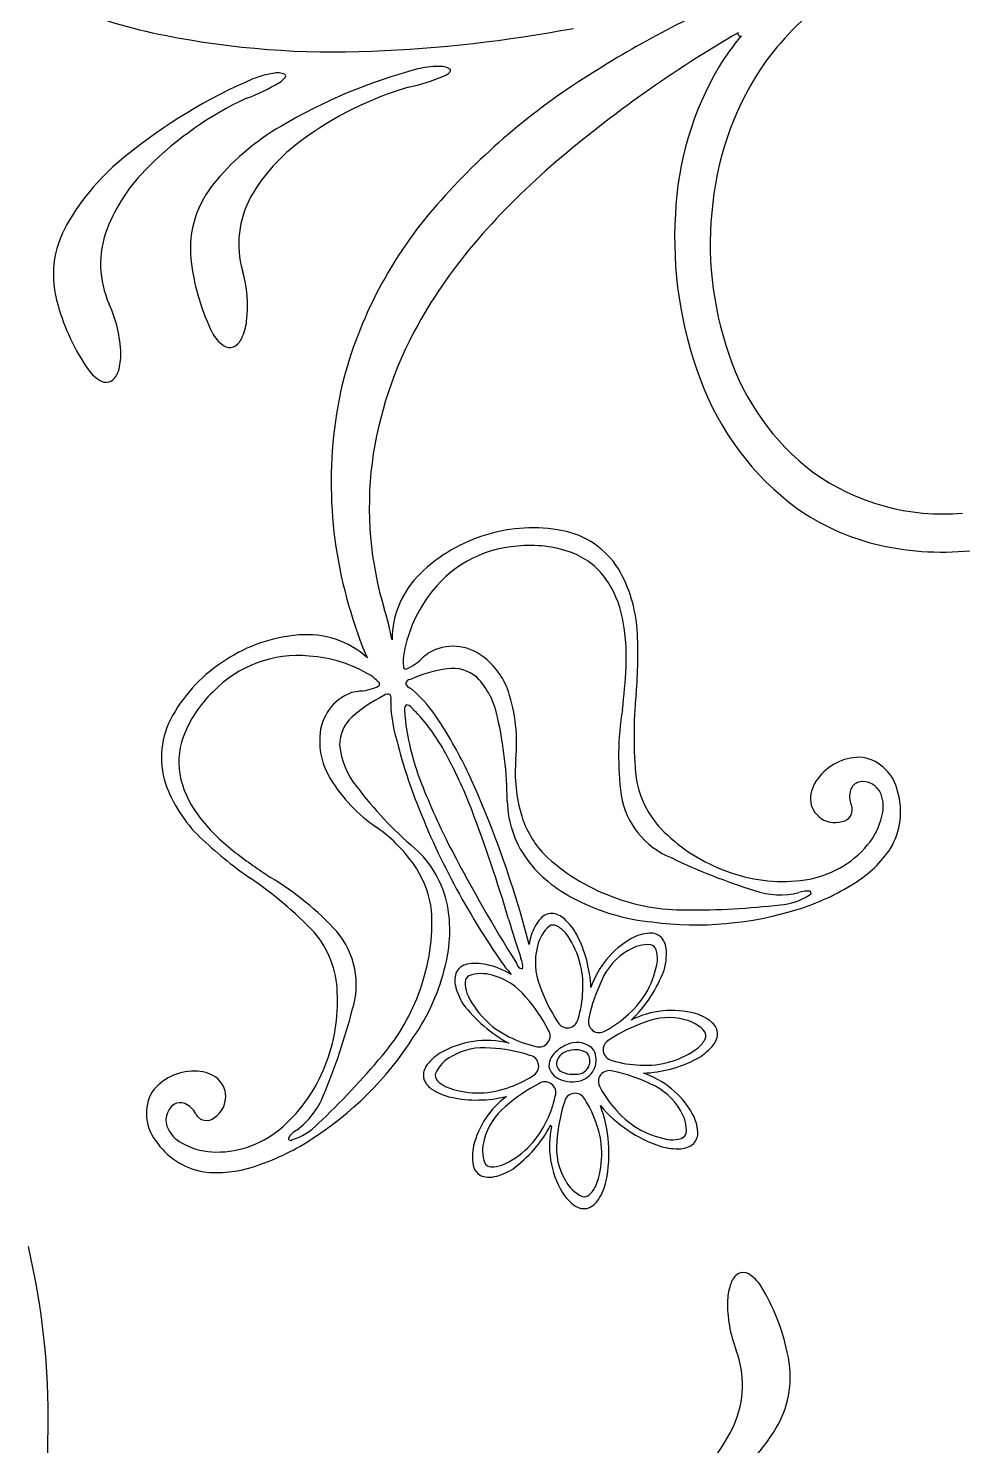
# Model space of a CAD drawing. Extents: x -4 to 4, y -4.07 to 4.07.
# Drawn here: x -0.089 to 0.542, y 2.359 to 3.317 of the extents above; entities that cross this region are included whole.
import ezdxf

# ---------------------------------------------------------------- set-up
doc = ezdxf.new("R2010")
doc.units = 0

msp = doc.modelspace()

# ---------------------------------------------------------------- linework, layer by layer
at = {"color": 7, "linetype": 'CONTINUOUS'}
for centre, radius, start, end in [((0.073825, 3.674828), 0.369479, 237.438302, 258.90363), ((0.073825, 3.674828), 0.369479, 237.438302, 258.90363), ((0.671942, 2.685398), 0.711536, 112.727922, 122.548362), ((0.671942, 2.685398), 0.711536, 112.727922, 122.548362), ((0.583487, 3.163951), 0.218124, 126.220729, 143.175636), ((0.583487, 3.163951), 0.218124, 126.220729, 143.175636), ((0.106189, 4.234028), 0.933205, 272.240986, 280.666314), ((0.106189, 4.234028), 0.933205, 272.240986, 280.666314), ((0.823038, 2.572497), 0.858602, 120.274313, 130.346152), ((0.823038, 2.572497), 0.858602, 120.274313, 130.346152), ((0.391621, 3.313349), 0.001581, 155.510488, 295.054724), ((0.391621, 3.313349), 0.001581, 155.510488, 295.054724), ((0.11743, 3.890995), 0.589998, 258.788434, 272.452848), ((0.11743, 3.890995), 0.589998, 258.788434, 272.452848), ((0.562549, 3.173863), 0.219196, 140.963114, 147.656566), ((0.562549, 3.173863), 0.219196, 140.963114, 147.656566), ((0.578063, 3.176805), 0.206199, 145.131808, 173.836748), ((0.578063, 3.176805), 0.206199, 145.131808, 173.836748), ((0.084582, 3.227806), 0.059282, 98.413675, 112.047715), ((0.084582, 3.227806), 0.059282, 98.413675, 112.047715), ((0.079137, 3.274319), 0.012554, 66.714043, 104.903603), ((0.079137, 3.274319), 0.012554, 66.714043, 104.903603), ((0.267229, 2.936873), 0.364837, 104.85971, 120.659497), ((0.267229, 2.936873), 0.364837, 104.85971, 120.659497), ((0.083088, 3.284803), 0.001456, 315.080878, 405.995923), ((0.083088, 3.284803), 0.001456, 315.080878, 405.995923), ((0.187609, 3.23189), 0.059281, 89.969906, 103.604174), ((0.187609, 3.23189), 0.059281, 89.969906, 103.604174), ((0.538409, 2.889233), 0.467882, 122.193867, 138.738445), ((0.538409, 2.889233), 0.467882, 122.193867, 138.738445), ((0.189053, 3.278697), 0.012554, 58.272234, 96.462239), ((0.189053, 3.278697), 0.012554, 58.272234, 96.462239), ((0.185949, 3.2972), 0.013652, 292.276482, 313.633669), ((0.185949, 3.2972), 0.013652, 292.276482, 313.633669), ((0.194501, 3.288488), 0.001456, 306.642051, 397.554562), ((0.194501, 3.288488), 0.001456, 306.642051, 397.554562), ((0.561152, 3.182547), 0.213472, 149.425427, 177.620579), ((0.561152, 3.182547), 0.213472, 149.425427, 177.620579), ((0.206638, 2.947696), 0.364814, 113.301557, 129.102256), ((0.206638, 2.947696), 0.364814, 113.301557, 129.102256), ((0.012132, 3.393313), 0.131881, 290.352761, 301.135884), ((0.012132, 3.393313), 0.131881, 290.352761, 301.135884), ((0.07335, 3.292166), 0.013652, 300.720536, 322.077042), ((0.07335, 3.292166), 0.013652, 300.720536, 322.077042), ((0.233028, 3.055316), 0.231365, 106.462468, 126.589678), ((0.233028, 3.055316), 0.231365, 106.462468, 126.589678), ((0.140245, 3.406232), 0.131875, 281.910724, 292.694304), ((0.140245, 3.406232), 0.131875, 281.910724, 292.694304), ((0.155439, 3.059807), 0.231375, 114.905734, 135.031807), ((0.155439, 3.059807), 0.231375, 114.905734, 135.031807), ((0.161846, 3.110614), 0.161658, 119.931077, 141.739851), ((0.161846, 3.110614), 0.161658, 119.931077, 141.739851), ((0.164708, 3.144023), 0.119432, 125.64002, 150.256131), ((0.164708, 3.144023), 0.119432, 125.64002, 150.256131), ((0.0769, 3.104064), 0.161655, 128.373248, 150.182249), ((0.0769, 3.104064), 0.161655, 128.373248, 150.182249), ((0.074827, 3.137531), 0.11943, 134.082002, 158.69834), ((0.074827, 3.137531), 0.11943, 134.082002, 158.69834), ((0.600591, 2.838657), 0.511744, 130.656884, 139.014236), ((0.600591, 2.838657), 0.511744, 130.656884, 139.014236), ((0.088353, 3.16825), 0.068261, 141.527868, 189.04205), ((0.088353, 3.16825), 0.068261, 141.527868, 189.04205), ((0.119195, 3.171254), 0.066414, 151.173429, 195.708872), ((0.119195, 3.171254), 0.066414, 151.173429, 195.708872), ((0.599548, 3.171398), 0.228161, 173.066069, 199.077923), ((0.599548, 3.171398), 0.228161, 173.066069, 199.077923), ((0.406917, 3.004097), 0.293287, 138.66523, 165.736694), ((0.406917, 3.004097), 0.293287, 138.66523, 165.736694), ((0.614647, 3.174639), 0.267309, 176.402981, 200.703462), ((0.614647, 3.174639), 0.267309, 176.402981, 200.703462), ((-0.004256, 3.150285), 0.068261, 149.970432, 197.484614), ((-0.004256, 3.150285), 0.068261, 149.970432, 197.484614), ((0.025811, 3.157785), 0.066413, 159.615662, 204.151105), ((0.025811, 3.157785), 0.066413, 159.615662, 204.151105), ((0.466779, 2.954019), 0.33507, 138.897983, 151.010708), ((0.466779, 2.954019), 0.33507, 138.897983, 151.010708), ((0.166011, 3.1761), 0.146255, 187.297812, 206.277648), ((0.166011, 3.1761), 0.146255, 187.297812, 206.277648), ((-0.027811, 3.129086), 0.086522, 353.311257, 376.233047), ((-0.027811, 3.129086), 0.086522, 353.311257, 376.233047), ((0.071405, 3.169451), 0.146251, 195.740135, 214.720198), ((0.071405, 3.169451), 0.146251, 195.740135, 214.720198), ((-0.11341, 3.094492), 0.086521, 1.753748, 24.675538), ((-0.11341, 3.094492), 0.086521, 1.753748, 24.675538), ((0.021643, 3.123549), 0.036761, 334.376157, 352.905242), ((0.021643, 3.123549), 0.036761, 334.376157, 352.905242), ((0.404513, 2.988251), 0.264016, 150.959876, 172.381586), ((0.404513, 2.988251), 0.264016, 150.959876, 172.381586), ((0.056795, 3.122601), 0.024643, 207.164504, 234.260601), ((0.056795, 3.122601), 0.024643, 207.164504, 234.260601), ((0.043718, 3.112493), 0.012084, 297.485141, 336.376848), ((0.043718, 3.112493), 0.012084, 297.485141, 336.376848), ((-0.063681, 3.096273), 0.036762, 342.820784, 361.349868), ((-0.063681, 3.096273), 0.036762, 342.820784, 361.349868), ((0.046593, 3.108414), 0.007169, 234.207846, 292.132959), ((0.046593, 3.108414), 0.007169, 234.207846, 292.132959), ((0.542086, 3.149544), 0.166722, 198.434614, 232.475861), ((0.542086, 3.149544), 0.166722, 198.434614, 232.475861), ((-0.028771, 3.100499), 0.024643, 215.60957, 242.705668), ((-0.028771, 3.100499), 0.024643, 215.60957, 242.705668), ((-0.040221, 3.08858), 0.012084, 305.92547, 344.817178), ((-0.040221, 3.08858), 0.012084, 305.92547, 344.817178), ((-0.036778, 3.084967), 0.007168, 242.649484, 300.574596), ((-0.036778, 3.084967), 0.007168, 242.649484, 300.574596), ((0.413107, 3.010191), 0.297877, 167.166297, 198.098558), ((0.413107, 3.010191), 0.297877, 167.166297, 198.098558), ((0.541693, 3.144412), 0.188396, 199.948176, 233.699973), ((0.541693, 3.144412), 0.188396, 199.948176, 233.699973), ((0.380953, 2.993543), 0.239971, 172.888246, 196.899754), ((0.380953, 2.993543), 0.239971, 172.888246, 196.899754), ((0.528742, 3.139658), 0.150823, 234.208925, 275.031924), ((0.528742, 3.139658), 0.150823, 234.208925, 275.031924), ((0.520965, 3.12168), 0.157839, 234.878858, 255.729743), ((0.520965, 3.12168), 0.157839, 234.878858, 255.729743), ((0.251359, 2.875967), 0.103514, 78.802869, 107.489083), ((0.251359, 2.875967), 0.103514, 78.802869, 107.489083), ((0.24921, 2.873661), 0.105103, 105.993558, 134.659692), ((0.24921, 2.873661), 0.105103, 105.993558, 134.659692), ((0.261311, 2.921898), 0.05653, 31.845411, 79.657116), ((0.261311, 2.921898), 0.05653, 31.845411, 79.657116), ((0.528282, 3.155294), 0.192223, 256.085736, 275.628802), ((0.528282, 3.155294), 0.192223, 256.085736, 275.628802), ((0.226855, 2.903805), 0.095388, 4.097123, 30.157165), ((0.226855, 2.903805), 0.095388, 4.097123, 30.157165), ((0.21895, 2.903498), 0.062612, 134.154841, 179.703223), ((0.21895, 2.903498), 0.062612, 134.154841, 179.703223), ((-0.050409, 2.862705), 0.210796, 11.248022, 16.843104), ((-0.050409, 2.862705), 0.210796, 11.248022, 16.843104), ((0.309778, 2.970125), 0.18731, 196.26772, 204.755987), ((0.309778, 2.970125), 0.18731, 196.26772, 204.755987), ((0.101349, 2.803137), 0.104244, 94.429548, 123.521997), ((0.101349, 2.803137), 0.104244, 94.429548, 123.521997), ((0.098537, 2.845235), 0.062056, 48.467631, 94.842885), ((0.098537, 2.845235), 0.062056, 48.467631, 94.842885), ((0.042467, 2.893531), 0.280054, 354.59244, 363.498365), ((0.042467, 2.893531), 0.280054, 354.59244, 363.498365), ((0.098883, 2.801835), 0.104004, 121.993329, 150.794823), ((0.098883, 2.801835), 0.104004, 121.993329, 150.794823), ((0.206247, 2.793634), 0.091485, 97.947145, 114.207165), ((0.206247, 2.793634), 0.091485, 97.947145, 114.207165), ((0.197198, 2.859053), 0.025444, 49.693247, 98.134127), ((0.197198, 2.859053), 0.025444, 49.693247, 98.134127), ((0.168821, 2.87379), 0.003286, 91.506469, 175.650446), ((0.168821, 2.87379), 0.003286, 91.506469, 175.650446), ((0.172332, 2.87803), 0.007874, 210.450579, 241.698728), ((0.172332, 2.87803), 0.007874, 210.450579, 241.698728), ((0.176275, 2.842001), 0.052215, 10.447848, 44.280594), ((0.176275, 2.842001), 0.052215, 10.447848, 44.280594), ((0.19055, 2.783614), 0.091487, 115.670347, 131.930138), ((0.19055, 2.783614), 0.091487, 115.670347, 131.930138), ((0.153375, 2.863888), 0.003285, 54.219336, 138.375692), ((0.153375, 2.863888), 0.003285, 54.219336, 138.375692), ((0.147868, 2.863934), 0.007876, 348.181557, 379.426107), ((0.147868, 2.863934), 0.007876, 348.181557, 379.426107), ((0.143372, 2.835238), 0.043844, 52.266329, 54.872945), ((0.143372, 2.835238), 0.043844, 52.266329, 54.872945), ((0.110249, 2.800387), 0.091806, 32.30218, 49.227456), ((0.110249, 2.800387), 0.091806, 32.30218, 49.227456), ((0.612096, 2.838696), 0.292209, 174.414182, 185.54944), ((0.612096, 2.838696), 0.292209, 174.414182, 185.54944), ((0.199276, 2.858496), 0.043866, 174.997065, 177.601849), ((0.199276, 2.858496), 0.043866, 174.997065, 177.601849), ((0.257002, 2.864618), 0.101644, 182.416796, 195.546067), ((0.257002, 2.864618), 0.101644, 182.416796, 195.546067), ((0.057108, 2.824172), 0.056648, 149.898175, 197.999129), ((0.057108, 2.824172), 0.056648, 149.898175, 197.999129), ((0.146357, 2.832692), 0.025444, 131.742642, 180.183741), ((0.146357, 2.832692), 0.025444, 131.742642, 180.183741), ((-0.049174, 2.693191), 0.283892, 25.060195, 33.394888), ((-0.049174, 2.693191), 0.283892, 25.060195, 33.394888), ((-0.033208, 2.792423), 0.267433, 0.558611, 12.755667), ((-0.033208, 2.792423), 0.267433, 0.558611, 12.755667), ((0.506216, 2.924122), 0.357814, 194.030244, 200.863605), ((0.506216, 2.924122), 0.357814, 194.030244, 200.863605), ((0.17288, 2.837703), 0.052216, 185.597458, 219.429756), ((0.17288, 2.837703), 0.052216, 185.597458, 219.429756), ((0.472631, 2.789083), 0.035343, 86.943544, 140.790803), ((0.472631, 2.789083), 0.035343, 86.943544, 140.790803), ((0.4689, 2.795124), 0.029786, 12.267206, 79.133352), ((0.4689, 2.795124), 0.029786, 12.267206, 79.133352), ((0.093025, 2.838853), 0.095386, 199.720003, 225.780271), ((0.093025, 2.838853), 0.095386, 199.720003, 225.780271), ((-0.401845, 2.532249), 0.671545, 14.282502, 24.753919), ((-0.401845, 2.532249), 0.671545, 14.282502, 24.753919), ((0.386236, 2.82109), 0.065847, 189.309592, 228.272766), ((0.386236, 2.82109), 0.065847, 189.309592, 228.272766), ((0.463416, 2.795044), 0.024464, 137.963615, 173.504373), ((0.463416, 2.795044), 0.024464, 137.963615, 173.504373), ((0.474344, 2.799514), 0.008643, 109.614294, 160.760368), ((0.474344, 2.799514), 0.008643, 109.614294, 160.760368), ((0.4745, 2.79483), 0.013184, 21.202122, 103.4042), ((0.4745, 2.79483), 0.013184, 21.202122, 103.4042), ((0.345791, 2.965939), 0.267436, 217.121463, 229.318291), ((0.345791, 2.965939), 0.267436, 217.121463, 229.318291), ((0.643918, 2.975801), 0.504893, 200.778361, 215.197612), ((0.643918, 2.975801), 0.504893, 200.778361, 215.197612), ((0.455381, 2.796693), 0.016311, 176.069236, 229.176115), ((0.455381, 2.796693), 0.016311, 176.069236, 229.176115), ((0.480139, 2.798062), 0.014602, 162.873238, 203.424243), ((0.480139, 2.798062), 0.014602, 162.873238, 203.424243), ((0.465314, 2.791242), 0.023046, 343.387456, 381.258895), ((0.465314, 2.791242), 0.023046, 343.387456, 381.258895), ((0.451533, 2.787604), 0.048492, 329.269743, 376.593169), ((0.451533, 2.787604), 0.048492, 329.269743, 376.593169), ((0.303931, 2.796443), 0.069734, 181.161213, 218.537901), ((0.303931, 2.796443), 0.069734, 181.161213, 218.537901), ((0.459266, 2.789048), 0.008135, 278.395692, 383.236649), ((0.459266, 2.789048), 0.008135, 278.395692, 383.236649), ((0.455716, 2.797374), 0.017045, 229.820776, 286.136122), ((0.455716, 2.797374), 0.017045, 229.820776, 286.136122), ((0.441266, 2.795394), 0.047365, 320.384886, 346.893446), ((0.441266, 2.795394), 0.047365, 320.384886, 346.893446), ((0.219701, 2.973222), 0.280045, 226.378826, 235.28498), ((0.219701, 2.973222), 0.280045, 226.378826, 235.28498), ((0.421559, 2.856531), 0.115841, 226.900944, 251.843236), ((0.421559, 2.856531), 0.115841, 226.900944, 251.843236), ((0.125453, 2.71073), 0.069731, 11.339089, 48.716223), ((0.125453, 2.71073), 0.069731, 11.339089, 48.716223), ((0.425728, 2.808857), 0.06792, 278.301169, 319.993984), ((0.425728, 2.808857), 0.06792, 278.301169, 319.993984), ((0.428276, 2.80595), 0.077955, 301.455665, 326.412678), ((0.428276, 2.80595), 0.077955, 301.455665, 326.412678), ((0.322968, 2.813823), 0.095468, 219.578927, 243.994524), ((0.322968, 2.813823), 0.095468, 219.578927, 243.994524), ((-0.105442, 2.502321), 0.292201, 44.328192, 55.463451), ((-0.105442, 2.502321), 0.292201, 44.328192, 55.463451), ((0.420281, 2.845901), 0.105363, 250.701935, 278.323777), ((0.420281, 2.845901), 0.105363, 250.701935, 278.323777), ((0.383124, 2.874988), 0.160429, 287.255829, 302.345176), ((0.383124, 2.874988), 0.160429, 287.255829, 302.345176), ((0.099892, 2.707374), 0.095469, 345.883092, 370.298235), ((0.099892, 2.707374), 0.095469, 345.883092, 370.298235), ((0.34499, 2.852447), 0.139866, 242.823801, 264.755437), ((0.34499, 2.852447), 0.139866, 242.823801, 264.755437), ((0.36204, 2.939561), 0.228352, 262.492702, 287.501803), ((0.36204, 2.939561), 0.228352, 262.492702, 287.501803), ((0.279341, 2.695694), 0.030065, 139.130436, 164.089941), ((0.279341, 2.695694), 0.030065, 139.130436, 164.089941), ((0.264407, 2.708653), 0.010293, 90.342432, 139.286119), ((0.264407, 2.708653), 0.010293, 90.342432, 139.286119), ((0.263301, 2.705175), 0.013811, 46.508801, 85.660509), ((0.263301, 2.705175), 0.013811, 46.508801, 85.660509), ((0.245767, 2.685277), 0.040326, 28.686769, 47.892607), ((0.245767, 2.685277), 0.040326, 28.686769, 47.892607), ((0.053562, 2.663678), 0.065849, 1.604528, 40.566588), ((0.053562, 2.663678), 0.065849, 1.604528, 40.566588), ((0.292892, 2.690266), 0.044611, 162.155649, 170.119077), ((0.292892, 2.690266), 0.044611, 162.155649, 170.119077), ((0.20613, 2.665394), 0.084656, 2.300802, 27.61468), ((0.20613, 2.665394), 0.084656, 2.300802, 27.61468), ((0.347885, 2.649499), 0.060335, 119.725944, 161.350034), ((0.347885, 2.649499), 0.060335, 119.725944, 161.350034), ((0.332586, 2.675622), 0.030065, 94.132586, 119.092317), ((0.332586, 2.675622), 0.030065, 94.132586, 119.092317), ((0.331189, 2.695344), 0.010294, 45.343153, 94.285964), ((0.331189, 2.695344), 0.010294, 45.343153, 94.285964), ((0.327947, 2.693667), 0.013811, 1.509815, 40.663081), ((0.327947, 2.693667), 0.013811, 1.509815, 40.663081), ((0.301483, 2.691996), 0.040322, 343.685065, 362.892724), ((0.301483, 2.691996), 0.040322, 343.685065, 362.892724), ((0.056158, 2.715427), 0.139875, 325.123063, 347.05311), ((0.056158, 2.715427), 0.139875, 325.123063, 347.05311), ((0.208964, 2.674454), 0.010294, 101.370025, 150.31218), ((0.208964, 2.674454), 0.010294, 101.370025, 150.31218), ((0.212941, 2.655087), 0.030064, 76.563866, 101.523144), ((0.212941, 2.655087), 0.030064, 76.563866, 101.523144), ((0.209385, 2.632272), 0.053113, 58.782331, 78.551989), ((0.209385, 2.632272), 0.053113, 58.782331, 78.551989), ((0.308646, 2.739887), 0.09494, 215.480201, 220.925026), ((0.308646, 2.739887), 0.09494, 215.480201, 220.925026), ((0.212537, 2.673714), 0.01381, 154.992285, 194.14466), ((0.212537, 2.673714), 0.01381, 154.992285, 194.14466), ((0.255329, 2.712189), 0.090518, 313.814528, 339.62161), ((0.255329, 2.712189), 0.090518, 313.814528, 339.62161), ((0.003701, 2.659507), 0.11584, 338.03445, 362.976516), ((0.003701, 2.659507), 0.11584, 338.03445, 362.976516), ((0.238472, 2.679246), 0.040322, 192.76175, 211.968499), ((0.238472, 2.679246), 0.040322, 192.76175, 211.968499), ((0.281243, 2.716243), 0.096591, 217.160594, 241.649831), ((0.281243, 2.716243), 0.096591, 217.160594, 241.649831), ((0.345431, 2.59267), 0.060751, 74.825285, 116.846545), ((0.345431, 2.59267), 0.060751, 74.825285, 116.846545), ((0.353093, 2.622388), 0.030065, 49.132003, 74.09196), ((0.353093, 2.622388), 0.030065, 49.132003, 74.09196), ((0.36605, 2.637322), 0.010294, 0.342462, 49.284398), ((0.36605, 2.637322), 0.010294, 0.342462, 49.284398), ((-0.02143, 2.758527), 0.22835, 302.375105, 327.383979), ((-0.02143, 2.758527), 0.22835, 302.375105, 327.383979), ((0.362573, 2.638428), 0.013811, 316.510695, 355.663516), ((0.362573, 2.638428), 0.013811, 316.510695, 355.663516), ((0.204347, 2.598838), 0.030066, 121.566659, 146.525031), ((0.204347, 2.598838), 0.030066, 121.566659, 146.525031), ((0.220371, 2.570068), 0.062983, 76.217569, 120.285736), ((0.220371, 2.570068), 0.062983, 76.217569, 120.285736), ((0.275731, 2.615213), 0.013432, 125.123027, 177.284843), ((0.275731, 2.615213), 0.013432, 125.123027, 177.284843), ((0.277467, 2.616179), 0.010126, 99.088678, 164.848095), ((0.277467, 2.616179), 0.010126, 99.088678, 164.848095), ((0.283261, 2.609054), 0.022952, 101.280519, 131.665548), ((0.283261, 2.609054), 0.022952, 101.280519, 131.665548), ((0.280259, 2.612824), 0.014058, 54.448713, 108.205573), ((0.280259, 2.612824), 0.014058, 54.448713, 108.205573), ((0.281311, 2.616491), 0.015284, 41.625011, 99.562799), ((0.281311, 2.616491), 0.015284, 41.625011, 99.562799), ((0.281307, 2.619146), 0.008771, 273.964746, 395.672894), ((0.281307, 2.619146), 0.008771, 273.964746, 395.672894), ((0.279675, 2.619999), 0.014654, 288.379073, 386.96208), ((0.279675, 2.619999), 0.014654, 288.379073, 386.96208), ((0.342679, 2.65596), 0.040321, 298.683951, 317.891837), ((0.342679, 2.65596), 0.040321, 298.683951, 317.891837), ((0.012655, 2.653634), 0.10536, 311.553135, 339.175203), ((0.012655, 2.653634), 0.10536, 311.553135, 339.175203), ((0.187839, 2.609721), 0.010293, 146.371235, 195.313827), ((0.187839, 2.609721), 0.010293, 146.371235, 195.313827), ((0.273527, 2.617578), 0.011346, 188.76475, 248.921205), ((0.273527, 2.617578), 0.011346, 188.76475, 248.921205), ((0.273977, 2.617527), 0.006417, 168.316585, 242.550373), ((0.273977, 2.617527), 0.006417, 168.316585, 242.550373), ((0.322791, 2.695595), 0.084653, 272.301346, 297.616582), ((0.322791, 2.695595), 0.084653, 272.301346, 297.616582), ((0.022364, 2.576989), 0.035342, 89.085059, 142.932534), ((0.022364, 2.576989), 0.035342, 89.085059, 142.932534), ((0.023746, 2.587876), 0.024465, 56.372831, 91.913142), ((0.023746, 2.587876), 0.024465, 56.372831, 91.913142), ((0.027662, 2.595083), 0.016311, 0.700696, 53.807357), ((0.027662, 2.595083), 0.016311, 0.700696, 53.807357), ((0.190889, 2.611724), 0.01381, 199.993005, 239.145381), ((0.190889, 2.611724), 0.01381, 199.993005, 239.145381), ((0.278066, 2.626284), 0.02113, 245.928152, 287.145945), ((0.278066, 2.626284), 0.02113, 245.928152, 287.145945), ((0.279171, 2.63164), 0.02142, 247.629098, 277.35568), ((0.279171, 2.63164), 0.02142, 247.629098, 277.35568), ((0.306894, 2.55384), 0.060339, 29.728115, 71.349102), ((0.306894, 2.55384), 0.060339, 29.728115, 71.349102), ((0.020151, 2.583736), 0.029786, 150.745044, 217.610139), ((0.020151, 2.583736), 0.029786, 150.745044, 217.610139), ((0.026926, 2.595267), 0.017046, 303.740102, 360.053077), ((0.026926, 2.595267), 0.017046, 303.740102, 360.053077), ((0.205318, 2.633977), 0.040326, 237.761983, 256.967822), ((0.205318, 2.633977), 0.040326, 237.761983, 256.967822), ((0.213713, 2.677704), 0.084836, 258.103, 283.621748), ((0.213713, 2.677704), 0.084836, 258.103, 283.621748), ((0.26852, 2.547962), 0.058732, 126.368905, 166.311561), ((0.26852, 2.547962), 0.058732, 126.368905, 166.311561), ((0.016766, 2.579265), 0.013183, 126.470282, 208.675173), ((0.016766, 2.579265), 0.013183, 126.470282, 208.675173), ((0.013285, 2.582401), 0.008643, 69.11561, 120.261685), ((0.013285, 2.582401), 0.008643, 69.11561, 120.261685), ((0.010661, 2.577034), 0.014603, 26.451801, 67.002584), ((0.010661, 2.577034), 0.014603, 26.451801, 67.002584), ((0.365859, 2.646912), 0.089775, 220.091443, 251.965839), ((0.208892, 2.55669), 0.094047, 348.635204, 380.155497), ((0.208892, 2.55669), 0.094047, 348.635204, 380.155497), ((0.365859, 2.646912), 0.089775, 220.091443, 251.965839), ((0.031005, 2.587186), 0.008134, 206.641233, 311.484588), ((0.031005, 2.587186), 0.008134, 206.641233, 311.484588), ((0.333019, 2.569143), 0.030065, 4.132095, 29.092052), ((0.333019, 2.569143), 0.030065, 4.132095, 29.092052), ((0.025431, 2.583977), 0.023047, 208.617549, 246.488765), ((0.025431, 2.583977), 0.023047, 208.617549, 246.488765), ((0.03747, 2.625596), 0.067919, 269.883475, 311.57629), ((0.03747, 2.625596), 0.067919, 269.883475, 311.57629), ((0.187759, 2.615373), 0.085427, 305.930543, 332.395685), ((0.187759, 2.615373), 0.085427, 305.930543, 332.395685), ((0.324493, 2.561966), 0.061755, 167.594902, 210.586732), ((0.324493, 2.561966), 0.061755, 167.594902, 210.586732), ((0.263928, 2.575649), 0.000487, 163.284682, 301.151236), ((0.263928, 2.575649), 0.000487, 163.284682, 301.151236), ((0.352742, 2.57054), 0.010293, 315.340347, 364.283596), ((0.352742, 2.57054), 0.010293, 315.340347, 364.283596), ((0.037094, 2.592172), 0.048495, 213.285207, 260.605779), ((0.037094, 2.592172), 0.048495, 213.285207, 260.605779), ((0.03775, 2.605038), 0.047362, 242.984821, 269.494738), ((0.03775, 2.605038), 0.047362, 242.984821, 269.494738), ((0.014355, 2.700795), 0.160432, 287.532591, 302.621482), ((0.014355, 2.700795), 0.160432, 287.532591, 302.621482), ((0.240696, 2.554874), 0.030063, 166.561978, 191.522388), ((0.240696, 2.554874), 0.030063, 166.561978, 191.522388), ((0.349392, 2.60025), 0.040326, 253.688513, 272.894351), ((0.349392, 2.60025), 0.040326, 253.688513, 272.894351), ((0.351064, 2.573782), 0.013811, 271.511039, 310.661857), ((0.351064, 2.573782), 0.013811, 271.511039, 310.661857), ((0.03805, 2.621778), 0.077957, 263.46568, 288.421787), ((0.03805, 2.621778), 0.077957, 263.46568, 288.421787), ((0.22133, 2.550898), 0.010293, 191.371072, 240.315853), ((0.22133, 2.550898), 0.010293, 191.371072, 240.315853), ((0.222071, 2.554473), 0.013811, 244.993351, 284.143946), ((0.222071, 2.554473), 0.013811, 244.993351, 284.143946), ((0.216537, 2.58041), 0.040326, 282.763128, 301.968511), ((0.216537, 2.58041), 0.040326, 282.763128, 301.968511), ((0.26181, 2.547251), 0.040323, 327.761036, 346.967785), ((0.26181, 2.547251), 0.040323, 327.761036, 346.967785), ((0.296947, 2.54628), 0.030064, 211.563995, 236.523953), ((0.296947, 2.54628), 0.030064, 211.563995, 236.523953), ((0.286064, 2.529774), 0.010293, 236.371235, 285.313827), ((0.286064, 2.529774), 0.010293, 236.371235, 285.313827), ((0.284061, 2.532824), 0.01381, 289.992019, 329.143504), ((0.284061, 2.532824), 0.01381, 289.992019, 329.143504), ((-0.582511, 2.377832), 0.506549, 359.101077, 373.233818), ((-0.582511, 2.377832), 0.506549, 359.101077, 373.233818), ((0.396913, 2.465343), 0.012084, 122.419949, 161.311434), ((0.396913, 2.465343), 0.012084, 122.419949, 161.311434), ((0.393698, 2.46916), 0.007169, 59.145397, 117.070939), ((0.393698, 2.46916), 0.007169, 59.145397, 117.070939), ((0.384755, 2.454147), 0.024643, 32.102533, 59.198631), ((0.384755, 2.454147), 0.024643, 32.102533, 59.198631), ((0.419859, 2.456229), 0.036763, 159.314572, 177.843429), ((0.419859, 2.456229), 0.036763, 159.314572, 177.843429), ((0.280546, 2.391446), 0.146258, 12.234654, 31.214489), ((0.280546, 2.391446), 0.146258, 12.234654, 31.214489), ((0.469607, 2.454968), 0.086525, 178.248173, 201.169735), ((0.469607, 2.454968), 0.086525, 178.248173, 201.169735), ((0.326773, 2.400303), 0.066414, 336.110533, 380.646196), ((0.326773, 2.400303), 0.066414, 336.110533, 380.646196), ((0.357242, 2.405951), 0.068262, 326.464814, 373.978995), ((0.357242, 2.405951), 0.068262, 326.464814, 373.978995), ((-1.237939, 2.38571), 1.162023, 353.801439, 359.219694), ((-1.237939, 2.38571), 1.162023, 353.801439, 359.219694), ((0.279084, 2.423518), 0.119434, 310.576633, 335.192745), ((0.279084, 2.423518), 0.119434, 310.576633, 335.192745), ((0.27906, 2.45705), 0.16166, 304.867862, 326.676636), ((0.27906, 2.45705), 0.16166, 304.867862, 326.676636)]:
    msp.add_arc(centre, radius, start, end, dxfattribs=at)
at = {"color": 1, "linetype": 'CONTINUOUS'}
for centre, radius, start, end in [((0.246331, 2.887593), 0.079656, 93.754225, 145.270908), ((0.246331, 2.887593), 0.079656, 93.754225, 145.270908), ((0.250035, 2.885056), 0.082506, 70.469116, 96.206951), ((0.250035, 2.885056), 0.082506, 70.469116, 96.206951), ((0.259655, 2.915382), 0.05072, 36.36155, 69.257594), ((0.259655, 2.915382), 0.05072, 36.36155, 69.257594), ((0.243615, 2.905174), 0.069701, 11.002068, 35.301416), ((0.243615, 2.905174), 0.069701, 11.002068, 35.301416), ((0.253924, 2.87894), 0.090869, 143.514318, 171.274157), ((0.253924, 2.87894), 0.090869, 143.514318, 171.274157), ((0.180398, 2.892022), 0.134269, 357.159515, 371.363032), ((0.180398, 2.892022), 0.134269, 357.159515, 371.363032), ((0.092871, 2.813515), 0.079654, 84.606106, 136.123225), ((0.092871, 2.813515), 0.079654, 84.606106, 136.123225), ((0.094594, 2.802132), 0.090867, 58.602823, 86.362662), ((0.094594, 2.802132), 0.090867, 58.602823, 86.362662), ((0.200792, 2.889273), 0.036847, 174.62361, 185.005145), ((0.200792, 2.889273), 0.036847, 174.62361, 185.005145), ((0.702983, 2.242458), 0.835539, 128.63989, 129.05494), ((0.702983, 2.242458), 0.835539, 128.63989, 129.05494), ((0.197562, 2.866687), 0.032749, 52.015228, 119.870019), ((0.197562, 2.866687), 0.032749, 52.015228, 119.870019), ((0.188773, 2.853265), 0.048756, 18.704431, 53.582021), ((0.188773, 2.853265), 0.048756, 18.704431, 53.582021), ((0.16599, 2.88579), 0.001923, 171.963872, 259.391099), ((0.16599, 2.88579), 0.001923, 171.963872, 259.391099), ((0.153925, 2.912913), 0.031288, 291.979376, 316.280311), ((0.153925, 2.912913), 0.031288, 291.979376, 316.280311), ((-0.099467, 2.906411), 0.414503, 353.092529, 357.089994), ((-0.099467, 2.906411), 0.414503, 353.092529, 357.089994), ((0.120936, 2.849422), 0.036841, 44.870164, 55.2533), ((0.120936, 2.849422), 0.036841, 44.870164, 55.2533), ((0.146024, 2.873785), 0.001923, 330.478453, 417.913972), ((0.146024, 2.873785), 0.001923, 330.478453, 417.913972), ((0.092426, 2.809044), 0.082507, 133.670566, 159.407722), ((0.092426, 2.809044), 0.082507, 133.670566, 159.407722), ((0.140284, 2.837333), 0.032748, 110.006923, 177.862553), ((0.140284, 2.837333), 0.032748, 110.006923, 177.862553), ((0.291911, 2.048368), 0.835752, 100.820065, 101.234886), ((0.291911, 2.048368), 0.835752, 100.820065, 101.234886), ((0.133055, 2.900495), 0.031295, 273.597686, 297.895902), ((0.133055, 2.900495), 0.031295, 273.597686, 297.895902), ((0.130702, 2.83426), 0.109856, 354.24378, 378.380406), ((0.130702, 2.83426), 0.109856, 354.24378, 378.380406), ((0.169926, 2.856582), 0.005211, 141.678723, 194.023652), ((0.169926, 2.856582), 0.005211, 141.678723, 194.023652), ((0.282641, 2.861805), 0.117949, 183.152207, 188.954571), ((0.282641, 2.861805), 0.117949, 183.152207, 188.954571), ((0.166069, 2.855763), 0.004057, 33.760076, 93.277789), ((0.166069, 2.855763), 0.004057, 33.760076, 93.277789), ((0.095158, 2.780741), 0.10719, 40.968345, 46.130967), ((0.095158, 2.780741), 0.10719, 40.968345, 46.130967), ((0.50674, 2.824862), 0.197276, 170.753442, 187.611931), ((0.50674, 2.824862), 0.197276, 170.753442, 187.611931), ((0.070728, 2.760401), 0.138974, 27.143306, 40.696729), ((0.070728, 2.760401), 0.138974, 27.143306, 40.696729), ((0.063036, 2.821233), 0.050719, 160.619462, 193.515505), ((0.063036, 2.821233), 0.050719, 160.619462, 193.515505), ((0.156213, 2.835404), 0.048756, 176.294411, 211.171777), ((0.156213, 2.835404), 0.048756, 176.294411, 211.171777), ((0.346676, 2.873422), 0.183019, 189.426885, 202.257116), ((0.346676, 2.873422), 0.183019, 189.426885, 202.257116), ((-0.104002, 2.667389), 0.336908, 21.131449, 27.662546), ((-0.104002, 2.667389), 0.336908, 21.131449, 27.662546), ((0.341139, 2.814173), 0.10154, 174.87609, 196.872218), ((0.341139, 2.814173), 0.10154, 174.87609, 196.872218), ((0.081177, 2.82692), 0.069699, 194.575875, 218.87545), ((0.081177, 2.82692), 0.069699, 194.575875, 218.87545), ((0.208167, 2.867562), 0.109856, 211.496946, 235.633572), ((0.208167, 2.867562), 0.109856, 211.496946, 235.633572), ((0.610386, 2.975969), 0.465949, 201.64507, 207.509044), ((0.610386, 2.975969), 0.465949, 201.64507, 207.509044), ((0.365682, 2.807794), 0.055228, 189.446208, 247.907052), ((0.365682, 2.807794), 0.055228, 189.446208, 247.907052), ((-0.753284, 2.423217), 1.030575, 16.444038, 20.780124), ((-0.753284, 2.423217), 1.030575, 16.444038, 20.780124), ((0.131974, 2.866783), 0.134268, 218.513664, 232.717181), ((0.131974, 2.866783), 0.134268, 218.513664, 232.717181), ((0.309152, 2.805598), 0.06845, 197.774478, 223.000058), ((0.309152, 2.805598), 0.06845, 197.774478, 223.000058), ((0.087918, 2.693706), 0.101538, 33.005079, 55.001435), ((0.087918, 2.693706), 0.101538, 33.005079, 55.001435), ((0.301315, 3.090054), 0.414492, 232.787646, 236.785111), ((0.301315, 3.090054), 0.414492, 232.787646, 236.785111), ((1.229224, 3.302588), 1.165688, 207.698603, 211.97306), ((1.229224, 3.302588), 1.165688, 207.698603, 211.97306), ((0.350465, 2.854822), 0.132467, 226.38635, 249.923547), ((0.350465, 2.854822), 0.132467, 226.38635, 249.923547), ((0.115086, 2.712638), 0.06845, 6.87708, 32.102885), ((0.115086, 2.712638), 0.06845, 6.87708, 32.102885), ((0.525736, 3.132686), 0.41728, 244.319943, 252.657154), ((0.525736, 3.132686), 0.41728, 244.319943, 252.657154), ((-0.026973, 2.573964), 0.197274, 42.26554, 59.124029), ((-0.026973, 2.573964), 0.197274, 42.26554, 59.124029), ((0.353812, 2.856426), 0.135147, 248.824047, 270.617831), ((0.353812, 2.856426), 0.135147, 248.824047, 270.617831), ((0.418634, 2.78568), 0.054137, 251.381627, 283.430432), ((0.418634, 2.78568), 0.054137, 251.381627, 283.430432), ((0.416237, 2.765051), 0.040326, 273.558748, 303.221104), ((0.416237, 2.765051), 0.040326, 273.558748, 303.221104), ((0.43678, 2.718172), 0.015862, 82.191076, 110.564991), ((0.43678, 2.718172), 0.015862, 82.191076, 110.564991), ((0.438184, 2.732707), 0.001399, 275.991718, 417.545875), ((0.438184, 2.732707), 0.001399, 275.991718, 417.545875), ((0.050831, 2.712769), 0.132459, 339.952703, 363.490807), ((0.050831, 2.712769), 0.132459, 339.952703, 363.490807), ((0.358786, 3.2324), 0.511126, 269.605828, 276.736163), ((0.358786, 3.2324), 0.511126, 269.605828, 276.736163), ((1.502325, 3.09928), 1.324188, 196.872164, 198.071469), ((1.502325, 3.09928), 1.324188, 196.872164, 198.071469), ((0.076978, 2.670828), 0.055227, 341.969461, 400.431163), ((0.076978, 2.670828), 0.055227, 341.969461, 400.431163), ((0.245324, 2.686366), 0.005056, 191.791281, 259.992502), ((0.245324, 2.686366), 0.005056, 191.791281, 259.992502), ((0.234397, 2.683627), 0.010295, 347.433419, 388.333442), ((0.234397, 2.683627), 0.010295, 347.433419, 388.333442), ((0.047441, 2.71124), 0.135144, 319.259905, 341.054144), ((0.047441, 2.71124), 0.135144, 319.259905, 341.054144), ((-0.274574, 2.757794), 0.417252, 337.220601, 345.558269), ((-0.274574, 2.757794), 0.417252, 337.220601, 345.558269), ((-0.24322, 2.949687), 0.511068, 313.141062, 320.272085), ((-0.24322, 2.949687), 0.511068, 313.141062, 320.272085), ((0.059766, 2.616085), 0.054136, 306.446291, 338.49577), ((0.059766, 2.616085), 0.054136, 306.446291, 338.49577), ((0.077082, 2.604626), 0.040327, 286.656875, 316.319005), ((0.077082, 2.604626), 0.040327, 286.656875, 316.319005), ((0.087672, 2.566999), 0.001398, 172.321628, 313.878832), ((0.087672, 2.566999), 0.001398, 172.321628, 313.878832), ((0.099692, 2.558707), 0.015862, 119.312443, 147.685681), ((0.099692, 2.558707), 0.015862, 119.312443, 147.685681)]:
    msp.add_arc(centre, radius, start, end, dxfattribs=at)
at = {"color": 2, "linetype": 'CONTINUOUS'}
for centre, radius, start, end in [((0.279261, 2.691434), 0.02519, 131.068365, 167.674122), ((0.279261, 2.691434), 0.02519, 131.068365, 167.674122), ((0.265258, 2.705755), 0.00532, 64.210841, 118.596451), ((0.265258, 2.705755), 0.00532, 64.210841, 118.596451), ((0.259319, 2.693914), 0.018566, 40.036786, 63.605732), ((0.259319, 2.693914), 0.018566, 40.036786, 63.605732), ((0.22614, 2.670264), 0.05927, 356.506437, 396.906853), ((0.22614, 2.670264), 0.05927, 356.506437, 396.906853), ((0.295606, 2.685808), 0.042407, 164.961641, 201.828488), ((0.295606, 2.685808), 0.042407, 164.961641, 201.828488), ((0.337097, 2.657129), 0.042409, 119.962433, 156.82861), ((0.337097, 2.657129), 0.042409, 119.962433, 156.82861), ((0.329516, 2.672664), 0.025191, 86.066716, 122.671356), ((0.329516, 2.672664), 0.025191, 86.066716, 122.671356), ((0.329742, 2.692693), 0.00532, 19.210987, 73.598979), ((0.329742, 2.692693), 0.00532, 19.210987, 73.598979), ((0.317169, 2.688521), 0.018566, 355.031296, 378.600241), ((0.317169, 2.688521), 0.018566, 355.031296, 378.600241), ((0.276984, 2.695258), 0.059271, 311.506767, 351.906738), ((0.276984, 2.695258), 0.059271, 311.506767, 351.906738), ((0.224307, 2.671667), 0.018568, 177.053178, 200.619402), ((0.224307, 2.671667), 0.018568, 177.053178, 200.619402), ((0.211073, 2.672292), 0.00532, 122.059556, 176.445816), ((0.211073, 2.672292), 0.00532, 122.059556, 176.445816), ((0.216695, 2.653068), 0.02519, 72.98449, 109.58846), ((0.216695, 2.653068), 0.02519, 72.98449, 109.58846), ((0.213586, 2.636062), 0.042409, 38.827279, 75.692564), ((0.213586, 2.636062), 0.042409, 38.827279, 75.692564), ((0.396446, 2.626205), 0.109257, 154.165252, 168.448216), ((0.396446, 2.626205), 0.109257, 154.165252, 168.448216), ((0.261177, 2.688996), 0.059266, 203.747769, 244.149739), ((0.261177, 2.688996), 0.059266, 203.747769, 244.149739), ((0.164797, 2.59028), 0.10924, 27.205792, 41.490583), ((0.164797, 2.59028), 0.10924, 27.205792, 41.490583), ((0.359416, 2.705897), 0.10923, 199.164069, 213.450458), ((0.359416, 2.705897), 0.10923, 199.164069, 213.450458), ((0.212908, 2.669038), 0.072432, 342.743579, 358.112667), ((0.212908, 2.669038), 0.072432, 342.743579, 358.112667), ((0.274864, 2.648952), 0.00735, 206.36606, 349.012291), ((0.274864, 2.648952), 0.00735, 206.36606, 349.012291), ((0.296368, 2.645736), 0.007351, 161.371699, 304.010213), ((0.296368, 2.645736), 0.007351, 161.371699, 304.010213), ((0.266744, 2.703771), 0.072461, 297.746892, 313.109363), ((0.266744, 2.703771), 0.072461, 297.746892, 313.109363), ((0.3633, 2.542299), 0.109244, 109.164307, 123.449098), ((0.3633, 2.542299), 0.109244, 109.164307, 123.449098), ((0.343207, 2.606121), 0.042409, 74.962913, 111.82842), ((0.343207, 2.606121), 0.042409, 74.962913, 111.82842), ((0.34883, 2.622466), 0.025192, 41.068329, 77.671182), ((0.34883, 2.622466), 0.025192, 41.068329, 77.671182), ((0.268715, 2.699883), 0.072379, 242.537067, 257.916878), ((0.268715, 2.699883), 0.072379, 242.537067, 257.916878), ((0.255879, 2.636083), 0.00735, 251.643233, 394.283714), ((0.255879, 2.636083), 0.00735, 251.643233, 394.283714), ((0.30635, 2.626864), 0.00735, 116.372289, 259.010955), ((0.30635, 2.626864), 0.00735, 116.372289, 259.010955), ((0.351313, 2.642411), 0.018565, 310.032202, 333.601148), ((0.351313, 2.642411), 0.018565, 310.032202, 333.601148), ((0.363153, 2.63647), 0.005319, 334.209434, 388.597859), ((0.363153, 2.63647), 0.005319, 334.209434, 388.597859), ((0.218255, 2.585844), 0.042406, 83.827344, 120.694415), ((0.218255, 2.585844), 0.042406, 83.827344, 120.694415), ((0.216129, 2.518972), 0.109237, 72.205773, 86.491249), ((0.216129, 2.518972), 0.109237, 72.205773, 86.491249), ((0.327662, 2.675586), 0.059268, 266.506062, 306.908032), ((0.327662, 2.675586), 0.059268, 266.506062, 306.908032), ((0.208426, 2.600064), 0.02519, 117.980299, 154.585833), ((0.208426, 2.600064), 0.02519, 117.980299, 154.585833), ((0.248145, 2.615761), 0.00735, 296.645214, 439.284032), ((0.248145, 2.615761), 0.00735, 296.645214, 439.284032), ((0.326437, 2.688834), 0.072445, 252.745904, 268.111797), ((0.326437, 2.688834), 0.072445, 252.745904, 268.111797), ((0.190859, 2.609683), 0.00532, 167.057992, 221.444901), ((0.190859, 2.609683), 0.00532, 167.057992, 221.444901), ((0.200657, 2.618597), 0.018566, 222.052067, 245.619878), ((0.200657, 2.618597), 0.018566, 222.052067, 245.619878), ((0.212078, 2.670012), 0.072447, 287.545543, 302.911207), ((0.212078, 2.670012), 0.072447, 287.545543, 302.911207), ((0.259702, 2.597813), 0.00735, 341.641205, 484.286226), ((0.259702, 2.597813), 0.00735, 341.641205, 484.286226), ((0.303133, 2.605361), 0.00735, 71.373058, 214.010817), ((0.303133, 2.605361), 0.00735, 71.373058, 214.010817), ((0.283602, 2.505284), 0.109255, 64.164627, 78.448048), ((0.283602, 2.505284), 0.109255, 64.164627, 78.448048), ((0.214477, 2.65693), 0.059274, 248.749132, 289.146881), ((0.214477, 2.65693), 0.059274, 248.749132, 289.146881), ((0.305508, 2.506725), 0.109246, 117.205828, 131.490163), ((0.305508, 2.506725), 0.109246, 117.205828, 131.490163), ((0.195866, 2.610662), 0.072417, 332.541637, 347.912778), ((0.195866, 2.610662), 0.072417, 332.541637, 347.912778), ((0.280024, 2.59008), 0.00735, 26.64326, 169.288431), ((0.280024, 2.59008), 0.00735, 26.64326, 169.288431), ((0.361145, 2.634967), 0.072432, 207.743812, 223.112443), ((0.361145, 2.634967), 0.072432, 207.743812, 223.112443), ((0.314527, 2.564632), 0.042408, 29.962375, 66.828776), ((0.314527, 2.564632), 0.042408, 29.962375, 66.828776), ((0.25972, 2.555522), 0.042406, 128.825874, 165.692274), ((0.25972, 2.555522), 0.042406, 128.825874, 165.692274), ((0.376821, 2.55806), 0.109246, 162.205722, 176.490056), ((0.376821, 2.55806), 0.109246, 162.205722, 176.490056), ((0.22578, 2.554017), 0.072439, 17.544434, 32.911467), ((0.22578, 2.554017), 0.072439, 17.544434, 32.911467), ((0.330063, 2.572213), 0.02519, 356.067368, 392.673348), ((0.330063, 2.572213), 0.02519, 356.067368, 392.673348), ((0.206785, 2.603115), 0.059272, 293.75005, 334.148689), ((0.206785, 2.603115), 0.059272, 293.75005, 334.148689), ((0.352655, 2.624743), 0.05927, 221.505754, 261.906614), ((0.352655, 2.624743), 0.05927, 221.505754, 261.906614), ((0.238855, 2.556411), 0.059274, 338.749551, 379.147301), ((0.238855, 2.556411), 0.059274, 338.749551, 379.147301), ((0.345917, 2.584562), 0.018568, 265.036931, 288.603608), ((0.345917, 2.584562), 0.018568, 265.036931, 288.603608), ((0.35009, 2.571988), 0.00532, 289.209293, 343.595552), ((0.35009, 2.571988), 0.00532, 289.209293, 343.595552), ((0.242718, 2.558629), 0.025192, 162.983466, 199.587213), ((0.242718, 2.558629), 0.025192, 162.983466, 199.587213), ((0.30994, 2.560188), 0.042406, 173.826383, 210.694124), ((0.30994, 2.560188), 0.042406, 173.826383, 210.694124), ((0.223493, 2.553008), 0.00532, 212.056626, 266.44267), ((0.223493, 2.553008), 0.00532, 212.056626, 266.44267), ((0.224117, 2.566242), 0.018568, 267.052716, 290.619167), ((0.224117, 2.566242), 0.018568, 267.052716, 290.619167), ((0.295721, 2.550362), 0.025191, 207.984488, 244.587788), ((0.295721, 2.550362), 0.025191, 207.984488, 244.587788), ((0.286102, 2.532793), 0.00532, 257.054566, 311.441475), ((0.286102, 2.532793), 0.00532, 257.054566, 311.441475), ((0.277187, 2.542591), 0.018566, 312.053064, 335.621556), ((0.277187, 2.542591), 0.018566, 312.053064, 335.621556)]:
    msp.add_arc(centre, radius, start, end, dxfattribs=at)

doc.saveas('drawing.dxf')
